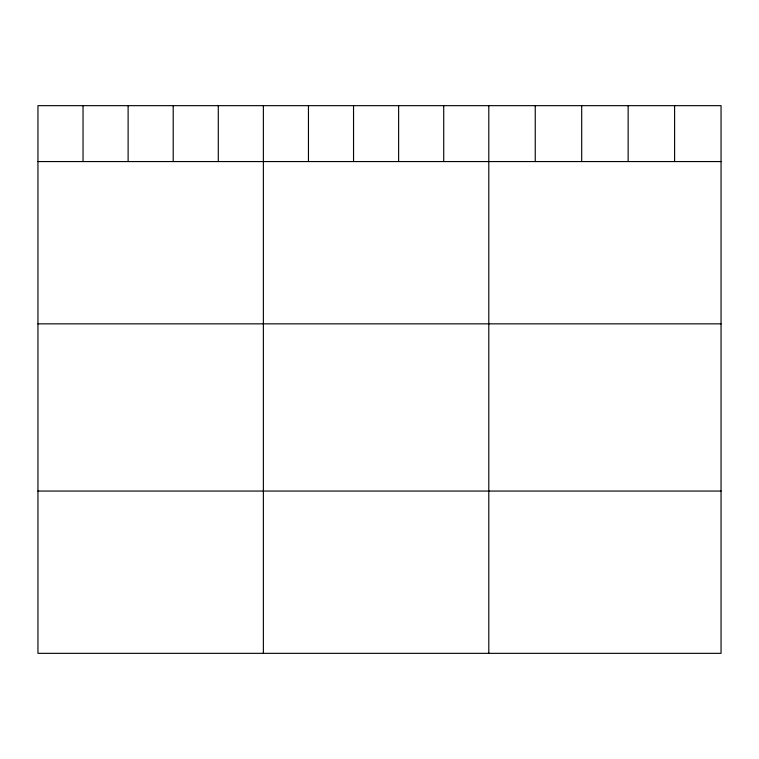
<?xml version="1.0" encoding="UTF-8"?>
<svg xmlns="http://www.w3.org/2000/svg" width="759" height="759" viewBox="0 0 759 759"><rect width="100%" height="100%" fill="white"/><g stroke="black" fill="none" stroke-linecap="round" stroke-linejoin="round"><path stroke-width="1.14" d="M721.05 161.563L721.05 653.338L37.95 653.338L37.95 105.662L721.05 105.662L721.05 161.563L37.95 161.563M37.95 323.846L721.05 323.846M37.95 491.054L721.05 491.054M674.599 105.662L674.599 161.563M628.148 105.662L628.148 161.563M581.698 105.662L581.698 161.563M535.247 105.662L535.247 161.563M488.796 105.662L488.796 653.338M443.711 105.662L443.711 161.563M398.627 105.662L398.627 161.563M353.542 105.662L353.542 161.563M308.458 105.662L308.458 161.563M263.373 105.662L263.373 653.338M218.288 105.662L218.288 161.563M173.204 105.662L173.204 161.563M128.119 105.662L128.119 161.563M83.035 105.662L83.035 161.563"/></g></svg>
